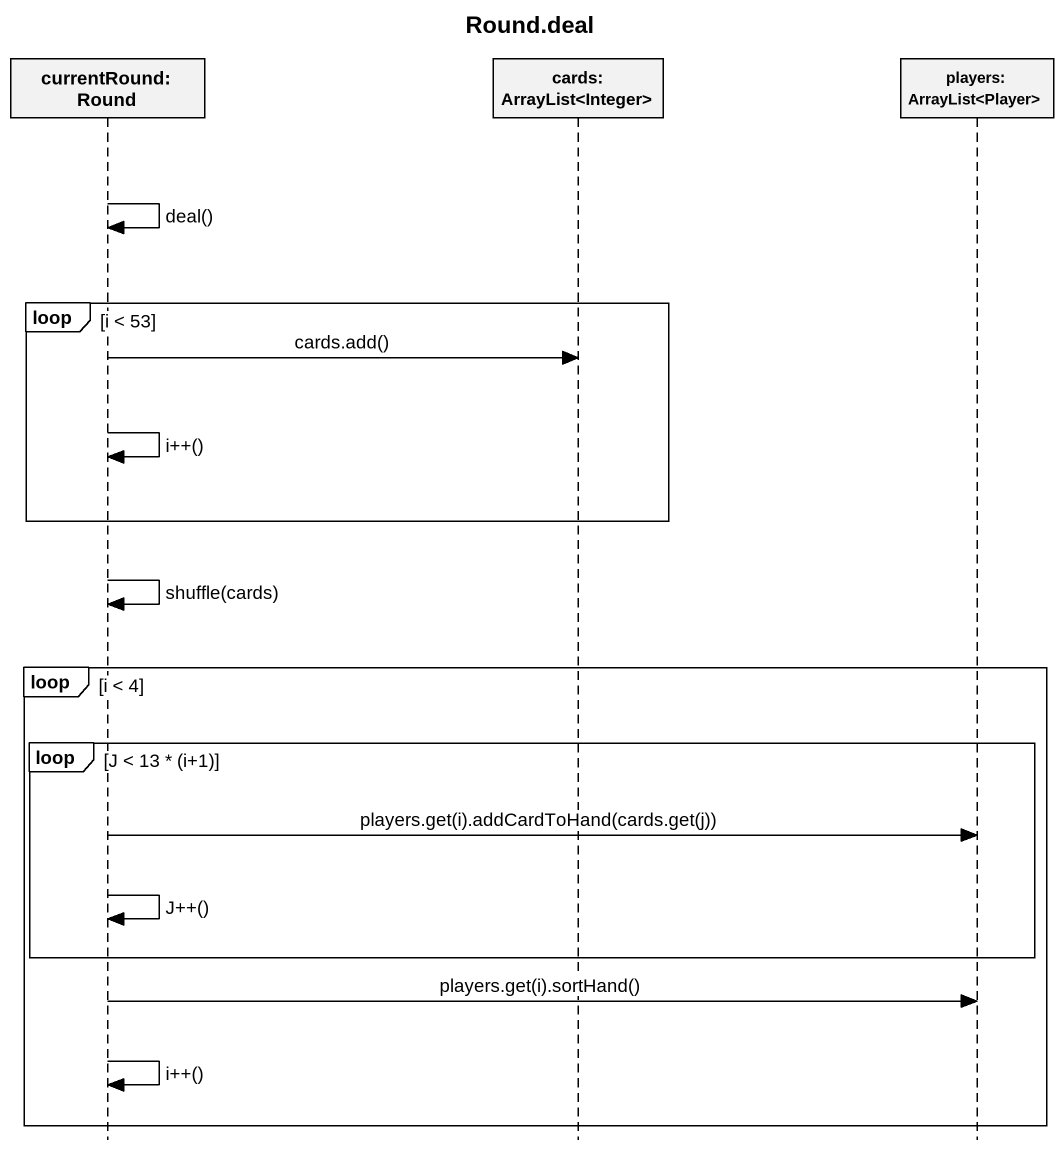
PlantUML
@startuml
title Round.deal
hide footbox
participant "currentRound: Round" as currentRound_Round
participant "cards: ArrayList<Integer>" as cards_ArrayList_Integer
participant "players: ArrayList<Player>" as players_ArrayList_Player

currentRound_Round -> currentRound_Round : deal()
loop i < 53
  currentRound_Round -> cards_ArrayList_Integer : cards.add()
  currentRound_Round -> currentRound_Round : i++()
end
currentRound_Round -> currentRound_Round : shuffle(cards)
loop i < 4
  loop J < 13 * (i+1)
    currentRound_Round -> players_ArrayList_Player : players.get(i).addCardToHand(cards.get(j))
    currentRound_Round -> currentRound_Round : J++()
  end
  currentRound_Round -> players_ArrayList_Player : players.get(i).sortHand()
  currentRound_Round -> currentRound_Round : i++()
end
@enduml
